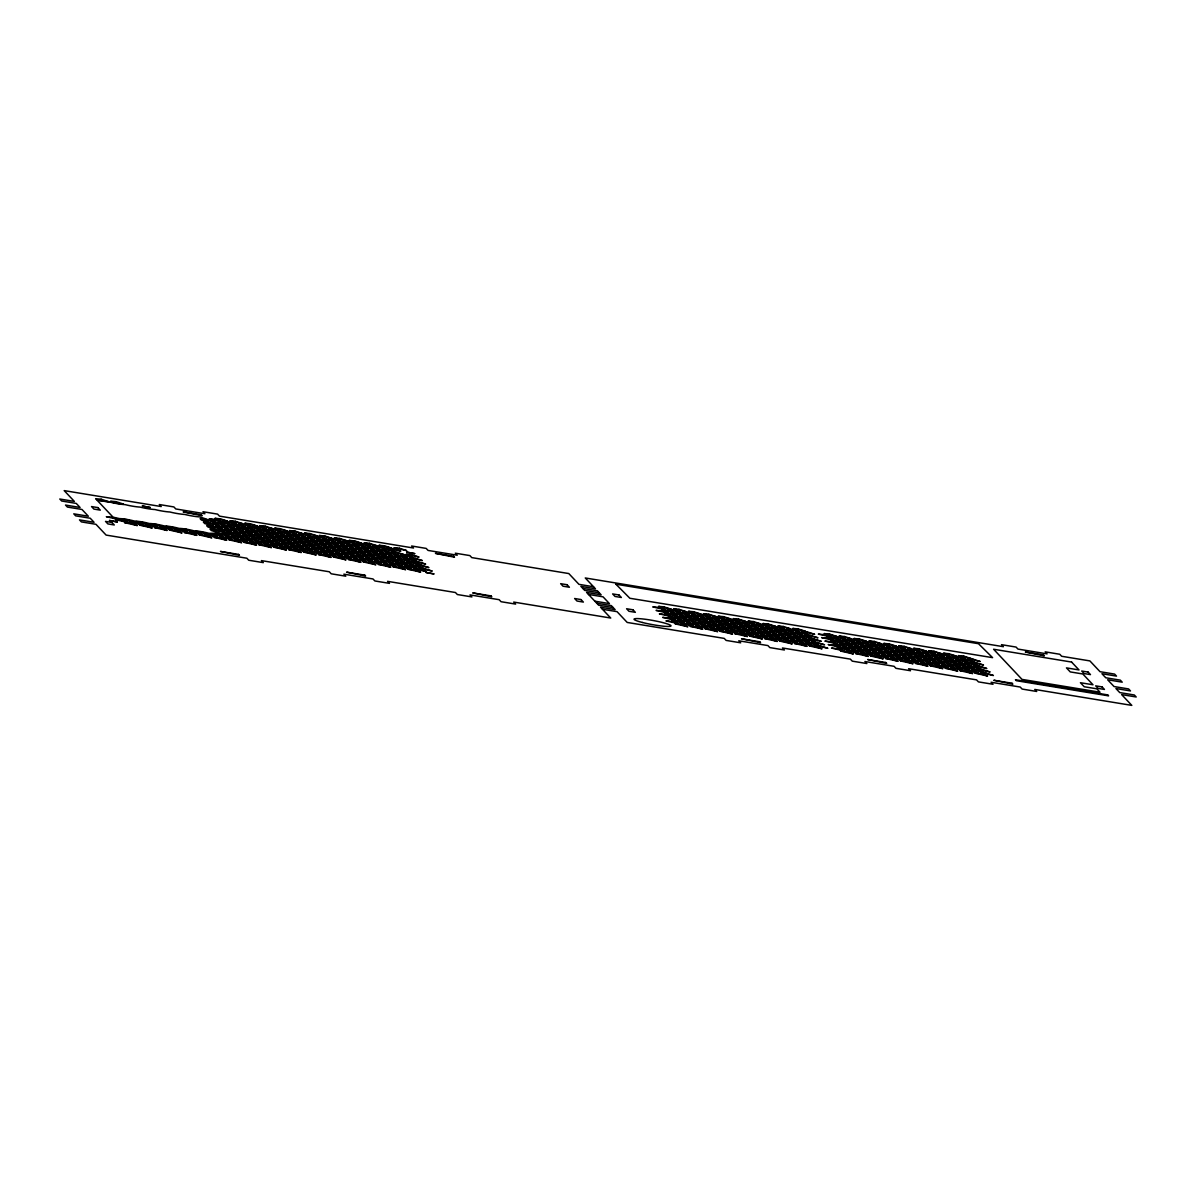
<?xml version="1.0" encoding="UTF-8"?>
<svg xmlns="http://www.w3.org/2000/svg" width="1196" height="1196" viewBox="0 0 1196 1196"><rect width="100%" height="100%" fill="white"/><g stroke="black" fill="none" stroke-linecap="round" stroke-linejoin="round"><path stroke-width="1.5" d="M593.545 586.743L578.969 584.351L568.803 573.557L471.777 557.605L469.879 555.587L455.317 553.195L457.216 555.213L428.078 550.429L426.18 548.411L411.618 546.004L413.517 548.022L219.481 516.134L217.567 514.116L203.006 511.724L204.905 513.742L175.782 508.958L173.883 506.94L159.307 504.533L161.221 506.551L64.195 490.614L74.361 501.408L59.8 499.016L61.699 501.019L76.26 503.426L80.072 507.463L65.511 505.056L67.41 507.074L81.971 509.466L88.34 516.224L73.778 513.832L75.677 515.85L90.238 518.242L94.05 522.278L79.489 519.886L81.388 521.905L95.949 524.297L106.115 535.09L246.839 558.218L248.738 560.236L263.299 562.628L261.401 560.61L329.304 571.778L331.202 573.796L345.764 576.188L343.865 574.17L372.988 578.954L374.901 580.972L389.462 583.364L387.564 581.346L455.452 592.513L457.35 594.532L471.912 596.924L470.013 594.905L499.151 599.689L501.049 601.708L515.611 604.1L513.712 602.081L610.737 618.033L600.556 607.239L615.118 609.631L611.32 605.61L596.759 603.203M582.781 588.387L597.342 590.779L601.14 594.816L586.578 592.409L598.658 605.221L613.219 607.613M599.241 592.797L584.68 590.39L580.882 586.369L595.444 588.761L585.263 577.967L1003.399 646.692L1001.5 644.674L1016.062 647.066L1017.975 649.084L1047.098 653.868L1045.199 651.85L1059.761 654.257L1061.659 656.275L1089.885 660.91L1100.051 671.704L1114.612 674.096L1116.511 676.114L1101.95 673.722L1105.762 677.758L1120.323 680.15L1122.222 682.169L1107.66 679.777L1114.029 686.534L1128.59 688.926L1130.489 690.944L1115.928 688.537L1119.74 692.574L1134.301 694.981L1136.2 696.984L1121.639 694.592L1131.805 705.386L1034.779 689.449L1036.693 691.467L1022.117 689.06L1020.218 687.042L991.095 682.258L992.994 684.276L978.433 681.884L976.519 679.866L908.631 668.714L910.53 670.732L895.968 668.325L894.07 666.307L864.932 661.523L866.846 663.541L852.27 661.149L850.371 659.131L782.483 647.978L784.382 649.996L769.82 647.589L767.922 645.571L738.784 640.787L740.683 642.805L726.122 640.413L724.223 638.395L627.197 622.443L617.031 611.649L602.455 609.257M588.477 594.427L603.053 596.834L609.422 603.591L594.861 601.184M109.509 520.469L117.298 521.979L109.509 520.469M142.384 505.998L150.188 507.523L142.384 505.998M426.06 572.48L433.849 573.916L426.06 572.48M406.894 552.148L414.698 553.613L406.894 552.148M615.91 584.201L629.858 598.269L992.59 657.65L978.478 643.702L615.91 584.201M101.167 499.21L95.665 498.717L96.562 499.659A9.329 1.046 10.3 0 0 108.477 501.617L101.167 499.21M116.072 501.662L110.57 501.169L111.467 502.111A9.329 1.046 10.3 0 0 123.382 504.069L116.072 501.662M110.271 502.185L97.16 500.302L113.022 517.135L119.436 518.601A9.822 1.091 10.3 0 1 134.341 521.052A9.822 1.091 10.3 0 1 149.261 523.504A9.822 1.091 10.3 0 1 164.166 525.941A9.822 1.091 10.3 0 1 179.071 528.393A9.822 1.091 10.3 0 1 193.976 530.845A9.822 1.091 10.3 0 1 208.896 533.296L220.214 533.281L211.288 530.501L210.018 529.155L216.91 529.783L207.999 527.017L206.729 525.657L213.621 526.285L204.71 523.519L203.425 522.159L210.332 522.802L201.406 520.021L200.136 518.675L207.028 519.303L199.717 516.896A11.437 1.271 10.3 0 1 184.812 514.444A11.437 1.271 10.3 0 1 169.907 511.993A11.437 1.271 10.3 0 1 155.002 509.541A11.437 1.271 10.3 0 1 140.082 507.089A11.437 1.271 10.3 0 1 125.176 504.637A11.437 1.271 10.3 0 1 110.271 502.185M220.438 518.825L214.936 518.317L227.748 521.232L220.438 518.825M214.637 519.348L209.121 518.84L221.933 521.755L214.637 519.348M235.343 521.277L229.841 520.768L242.653 523.684L235.343 521.277M208.822 519.856L203.32 519.363L216.132 522.278L208.822 519.856M229.542 521.785L224.026 521.292L236.853 524.207L229.542 521.785M250.263 523.713L244.746 523.22L257.559 526.135L250.263 523.713M223.727 522.308L218.225 521.815L231.037 524.73L223.727 522.308M244.447 524.237L238.946 523.743L251.758 526.659L244.447 524.237M265.168 526.165L259.652 525.672L272.479 528.587L265.168 526.165M217.926 522.831L212.41 522.338L225.237 525.238L217.926 522.831M238.647 524.76L233.13 524.267L245.942 527.167L238.647 524.76M259.353 526.689L253.851 526.195L266.663 529.095L259.353 526.689M280.073 528.617L274.572 528.124L287.384 531.024L280.073 528.617M212.126 523.355L206.609 522.861L219.421 525.762L212.126 523.355M232.831 525.283L227.33 524.79L240.142 527.69L232.831 525.283M253.552 527.212L248.035 526.718L260.863 529.619L253.552 527.212M274.273 529.14L268.756 528.647L281.568 531.547L274.273 529.14M294.978 531.069L289.477 530.576L302.289 533.476L294.978 531.069M227.031 525.806L221.514 525.313L234.341 528.213L227.031 525.806M247.751 527.735L242.235 527.242L255.047 530.142L247.751 527.735M268.457 529.664L262.956 529.17L275.768 532.071L268.457 529.664M289.178 531.592L283.661 531.084L296.488 533.999L289.178 531.592M309.899 533.521L304.382 533.012L317.194 535.928L309.899 533.521M221.215 526.33L215.714 525.821L228.526 528.737L221.215 526.33M241.936 528.258L236.434 527.75L249.246 530.665L241.936 528.258M262.657 530.187L257.14 529.679L269.967 532.594L262.657 530.187M283.362 532.115L277.861 531.607L290.673 534.522L283.362 532.115M304.083 534.044L298.581 533.536L311.394 536.451L304.083 534.044M324.804 535.972L319.287 535.464L332.114 538.379L324.804 535.972M111.826 517.21L106.324 516.702L119.137 519.617L111.826 517.21M215.415 526.853L209.898 526.345L222.725 529.26L215.415 526.853M236.135 528.782L230.619 528.273L243.431 531.188L236.135 528.782M256.841 530.71L251.339 530.202L264.152 533.117L256.841 530.71M277.562 532.639L272.045 532.13L284.872 535.046L277.562 532.639M298.282 534.567L292.766 534.059L305.578 536.974L298.282 534.567M318.988 536.496L313.487 535.987L326.299 538.903L318.988 536.496M339.709 538.424L334.207 537.916L347.019 540.831L339.709 538.424M126.746 519.662L121.23 519.154L134.042 522.069L126.746 519.662M230.32 529.305L224.818 528.796L237.63 531.712L230.32 529.305M251.04 531.233L245.524 530.725L258.351 533.64L251.04 531.233M271.761 533.162L266.245 532.654L279.057 535.569L271.761 533.162M292.467 535.09L286.965 534.582L299.777 537.497L292.467 535.09M313.188 537.019L307.671 536.511L320.498 539.426L313.188 537.019M333.908 538.947L328.392 538.439L341.204 541.354L333.908 538.947M354.614 540.876L349.112 540.368L361.925 543.283L354.614 540.876M120.931 520.185L115.429 519.677L128.241 522.592L120.931 520.185M141.651 522.114L136.135 521.606L148.962 524.521L141.651 522.114M224.519 529.828L219.003 529.32L231.83 532.235L224.519 529.828M245.225 531.757L239.723 531.248L252.535 534.163L245.225 531.757M265.946 533.685L260.444 533.177L273.256 536.092L265.946 533.685M286.666 535.614L281.15 535.105L293.977 538.021L286.666 535.614M307.387 537.542L301.87 537.034L314.683 539.949L307.387 537.542M328.093 539.471L322.591 538.962L335.403 541.878L328.093 539.471M348.813 541.399L343.297 540.891L356.124 543.806L348.813 541.399M369.534 543.328L364.018 542.82L376.83 545.735L369.534 543.328M135.851 522.637L130.334 522.129L143.146 525.044L135.851 522.637M156.556 524.566L151.055 524.057L163.867 526.973L156.556 524.566M218.704 530.351L213.202 529.843L226.014 532.758L218.704 530.351M239.424 532.28L233.908 531.772L246.735 534.687L239.424 532.28M260.145 534.208L254.628 533.7L267.441 536.615L260.145 534.208M280.851 536.137L275.349 535.629L288.161 538.544L280.851 536.137M301.571 538.065L296.07 537.557L308.882 540.472L301.571 538.065M322.292 539.994L316.776 539.486L329.603 542.401L322.292 539.994M342.998 541.923L337.496 541.414L350.308 544.33L342.998 541.923M363.719 543.851L358.217 543.343L371.029 546.258L363.719 543.851M384.439 545.78L378.923 545.271L391.75 548.187L384.439 545.78M130.035 523.16L124.534 522.652L137.346 525.567L130.035 523.16M150.756 525.089L145.239 524.581L158.066 527.496L150.756 525.089M171.462 527.017L165.96 526.509L178.772 529.424L171.462 527.017M233.624 532.803L228.107 532.295L240.919 535.21L233.624 532.803M254.329 534.732L248.828 534.223L261.64 537.139L254.329 534.732M275.05 536.66L269.534 536.152L282.361 539.067L275.05 536.66M295.771 538.589L290.254 538.08L303.066 540.996L295.771 538.589M316.477 540.517L310.975 540.009L323.787 542.924L316.477 540.517M337.197 542.446L331.681 541.938L344.508 544.853L337.197 542.446M357.918 544.374L352.401 543.866L365.214 546.781L357.918 544.374M378.624 546.303L373.122 545.795L385.934 548.71L378.624 546.303M399.404 548.231L393.903 547.738L406.715 550.638L399.404 548.231M144.94 525.612L139.439 525.104L152.251 528.019L144.94 525.612M165.661 527.541L160.144 527.032L172.972 529.948L165.661 527.541M186.382 529.469L180.865 528.961L193.692 531.876L186.382 529.469M227.808 533.326L222.306 532.818L235.119 535.733L227.808 533.326M248.529 535.255L243.012 534.747L255.839 537.662L248.529 535.255M269.25 537.183L263.733 536.675L276.545 539.59L269.25 537.183M289.955 539.112L284.454 538.604L297.266 541.519L289.955 539.112M310.676 541.04L305.159 540.532L317.986 543.447L310.676 541.04M331.397 542.969L325.88 542.461L338.692 545.376L331.397 542.969M352.102 544.898L346.601 544.389L359.413 547.305L352.102 544.898M372.823 546.826L367.307 546.318L380.134 549.233L372.823 546.826M393.544 548.755L388.027 548.246L400.839 551.162L393.544 548.755M159.86 528.064L154.344 527.556L167.156 530.471L159.86 528.064M180.566 529.992L175.065 529.484L187.877 532.399L180.566 529.992M201.287 531.921L195.77 531.413L208.597 534.328L201.287 531.921M222.008 533.85L216.491 533.341L229.303 536.257L222.008 533.85M242.713 535.778L237.212 535.27L250.024 538.185L242.713 535.778M263.434 537.707L257.932 537.198L270.745 540.114L263.434 537.707M284.155 539.635L278.638 539.127L291.465 542.042L284.155 539.635M304.86 541.564L299.359 541.055L312.171 543.971L304.86 541.564M325.581 543.492L320.079 542.984L332.892 545.899L325.581 543.492M346.302 545.421L340.785 544.913L353.612 547.828L346.302 545.421M367.023 547.334L361.506 546.841L374.318 549.756L367.023 547.334M387.728 549.263L382.227 548.77L395.039 551.685L387.728 549.263M174.766 530.516L169.249 530.007L182.076 532.923L174.766 530.516M195.486 532.444L189.97 531.936L202.782 534.851L195.486 532.444M216.192 534.373L210.69 533.865L223.503 536.78L216.192 534.373M236.913 536.301L231.396 535.793L244.223 538.708L236.913 536.301M257.633 538.23L252.117 537.722L264.929 540.637L257.633 538.23M278.339 540.158L272.838 539.65L285.65 542.565L278.339 540.158M299.06 542.072L293.543 541.579L306.37 544.494L299.06 542.072M319.781 544.001L314.264 543.507L327.076 546.423L319.781 544.001M340.486 545.929L334.985 545.436L347.797 548.351L340.486 545.929M361.207 547.858L355.705 547.364L368.518 550.28L361.207 547.858M381.928 549.786L376.411 549.293L389.238 552.208L381.928 549.786M189.671 532.968L184.169 532.459L196.981 535.374L189.671 532.968M210.391 534.881L204.875 534.388L217.702 537.303L210.391 534.881M231.112 536.81L225.596 536.316L238.408 539.232L231.112 536.81M251.818 538.738L246.316 538.245L259.128 541.16L251.818 538.738M272.539 540.667L267.022 540.173L279.849 543.089L272.539 540.667M293.259 542.595L287.743 542.102L300.555 545.017L293.259 542.595M313.965 544.524L308.463 544.03L321.276 546.946L313.965 544.524M334.686 546.452L329.169 545.959L341.996 548.874L334.686 546.452M355.406 548.381L349.89 547.888L362.702 550.803L355.406 548.381M376.112 550.31L370.611 549.816L383.423 552.731L376.112 550.31M396.833 552.238L391.316 551.745L404.143 554.645L396.833 552.238M204.576 535.404L199.074 534.911L211.886 537.826L204.576 535.404M225.297 537.333L219.795 536.84L232.607 539.755L225.297 537.333M246.017 539.261L240.501 538.768L253.328 541.683L246.017 539.261M266.723 541.19L261.221 540.697L274.034 543.612L266.723 541.19M287.444 543.119L281.942 542.625L294.754 545.54L287.444 543.119M308.164 545.047L302.648 544.554L315.475 547.454L308.164 545.047M328.885 546.976L323.369 546.482L336.181 549.383L328.885 546.976M349.591 548.904L344.089 548.411L356.901 551.311L349.591 548.904M370.312 550.833L364.795 550.339L377.622 553.24L370.312 550.833M391.032 552.761L385.516 552.268L398.328 555.168L391.032 552.761M411.738 554.69L406.236 554.197L419.049 557.097L411.738 554.69M219.496 537.856L213.979 537.363L226.791 540.278L219.496 537.856M240.202 539.785L234.7 539.291L247.512 542.192L240.202 539.785M260.922 541.713L255.406 541.22L268.233 544.12L260.922 541.713M281.643 543.642L276.127 543.148L288.939 546.049L281.643 543.642M302.349 545.57L296.847 545.077L309.659 547.977L302.349 545.57M323.07 547.499L317.568 547.006L330.38 549.906L323.07 547.499M343.79 549.427L338.274 548.934L351.101 551.834L343.79 549.427M364.496 551.356L358.994 550.863L371.807 553.763L364.496 551.356M385.217 553.285L379.715 552.791L392.527 555.692L385.217 553.285M405.937 555.213L400.421 554.72L413.248 557.62L405.937 555.213M234.401 540.308L228.885 539.815L241.712 542.715L234.401 540.308M255.122 542.236L249.605 541.743L262.417 544.643L255.122 542.236M275.828 544.165L270.326 543.672L283.138 546.572L275.828 544.165M296.548 546.094L291.032 545.6L303.859 548.501L296.548 546.094M317.269 548.022L311.752 547.529L324.565 550.429L317.269 548.022M337.975 549.951L332.473 549.457L345.285 552.358L337.975 549.951M358.695 551.879L353.179 551.386L366.006 554.286L358.695 551.879M379.416 553.808L373.9 553.314L386.712 556.215L379.416 553.808M400.122 555.736L394.62 555.228L407.432 558.143L400.122 555.736M249.306 542.76L243.805 542.266L256.617 545.167L249.306 542.76M270.027 544.688L264.51 544.195L277.337 547.095L270.027 544.688M290.748 546.617L285.231 546.124L298.043 549.024L290.748 546.617M311.453 548.545L305.952 548.037L318.764 550.952L311.453 548.545M332.174 550.474L326.658 549.966L339.485 552.881L332.174 550.474M352.895 552.403L347.378 551.894L360.19 554.809L352.895 552.403M373.601 554.331L368.099 553.823L380.911 556.738L373.601 554.331M394.321 556.26L388.805 555.751L401.632 558.667L394.321 556.26M415.042 558.188L409.525 557.68L422.338 560.595L415.042 558.188M264.211 545.212L258.71 544.703L271.522 547.619L264.211 545.212M284.932 547.14L279.43 546.632L292.243 549.547L284.932 547.14M305.653 549.069L300.136 548.56L312.963 551.476L305.653 549.069M326.359 550.997L320.857 550.489L333.669 553.404L326.359 550.997M347.079 552.926L341.578 552.417L354.39 555.333L347.079 552.926M367.8 554.854L362.283 554.346L375.11 557.261L367.8 554.854M388.521 556.783L383.004 556.275L395.816 559.19L388.521 556.783M409.226 558.711L403.725 558.203L416.537 561.118L409.226 558.711M279.131 547.663L273.615 547.155L286.427 550.07L279.131 547.663M299.837 549.592L294.336 549.084L307.148 551.999L299.837 549.592M320.558 551.52L315.041 551.012L327.868 553.927L320.558 551.52M341.279 553.449L335.762 552.941L348.574 555.856L341.279 553.449M361.984 555.378L356.483 554.869L369.295 557.785L361.984 555.378M382.705 557.306L377.203 556.798L390.016 559.713L382.705 557.306M403.426 559.235L397.909 558.726L410.736 561.642L403.426 559.235M294.037 550.115L288.52 549.607L301.347 552.522L294.037 550.115M314.757 552.044L309.241 551.535L322.053 554.451L314.757 552.044M335.463 553.972L329.961 553.464L342.774 556.379L335.463 553.972M356.184 555.901L350.667 555.393L363.494 558.308L356.184 555.901M376.904 557.829L371.388 557.321L384.2 560.236L376.904 557.829M397.61 559.758L392.109 559.25L404.921 562.165L397.61 559.758M418.331 561.686L412.814 561.178L425.641 564.093L418.331 561.686M308.942 552.567L303.44 552.059L316.252 554.974L308.942 552.567M329.662 554.495L324.146 553.987L336.973 556.902L329.662 554.495M350.383 556.424L344.867 555.916L357.679 558.831L350.383 556.424M371.089 558.353L365.587 557.844L378.399 560.76L371.089 558.353M391.81 560.281L386.293 559.773L399.12 562.688L391.81 560.281M412.53 562.21L407.014 561.701L419.826 564.617L412.53 562.21M323.847 555.019L318.345 554.51L331.157 557.426L323.847 555.019M344.568 556.947L339.066 556.439L351.878 559.354L344.568 556.947M365.288 558.876L359.772 558.368L372.599 561.283L365.288 558.876M385.994 560.804L380.492 560.296L393.305 563.211L385.994 560.804M406.715 562.733L401.213 562.225L414.025 565.14L406.715 562.733M338.767 557.471L333.25 556.962L346.063 559.878L338.767 557.471M359.473 559.399L353.971 558.891L366.783 561.806L359.473 559.399M380.193 561.328L374.677 560.819L387.504 563.735L380.193 561.328M400.914 563.256L395.398 562.748L408.21 565.663L400.914 563.256M421.62 565.185L416.118 564.676L428.93 567.592L421.62 565.185M353.672 559.922L348.156 559.414L360.983 562.329L353.672 559.922M374.393 561.851L368.876 561.343L381.688 564.258L374.393 561.851M395.099 563.779L389.597 563.271L402.409 566.186L395.099 563.779M415.819 565.708L410.303 565.2L423.13 568.115L415.819 565.708M368.577 562.374L363.076 561.866L375.888 564.781L368.577 562.374M389.298 564.303L383.781 563.794L396.609 566.71L389.298 564.303M410.019 566.216L404.502 565.723L417.314 568.638L410.019 566.216M383.482 564.811L377.981 564.318L390.793 567.233L383.482 564.811M404.203 566.74L398.702 566.246L411.514 569.161L404.203 566.74M424.924 568.668L419.407 568.175L432.234 571.09L424.924 568.668M398.403 567.263L392.886 566.769L405.698 569.685L398.403 567.263M419.108 569.191L413.607 568.698L426.419 571.613L419.108 569.191M413.308 569.715L407.791 569.221L420.618 572.122L413.308 569.715M664.094 606.88L658.577 606.372L671.405 609.287L664.094 606.88M658.278 607.389L652.777 606.895L665.589 609.811L658.278 607.389M678.999 609.317L673.483 608.824L686.31 611.739L678.999 609.317M673.199 609.84L667.682 609.347L680.494 612.262L673.199 609.84M693.904 611.769L688.403 611.276L701.215 614.191L693.904 611.769M667.383 610.364L661.881 609.87L674.694 612.786L667.383 610.364M688.104 612.292L682.587 611.799L695.414 614.699L688.104 612.292M708.824 614.221L703.308 613.727L716.12 616.628L708.824 614.221M661.582 610.887L656.066 610.394L668.878 613.294L661.582 610.887M682.288 612.815L676.787 612.322L689.599 615.222L682.288 612.815M703.009 614.744L697.507 614.251L710.319 617.151L703.009 614.744M723.73 616.673L718.213 616.179L731.04 619.08L723.73 616.673M676.488 613.339L670.971 612.845L683.798 615.746L676.488 613.339M697.208 615.267L691.692 614.774L704.504 617.674L697.208 615.267M717.914 617.196L712.412 616.702L725.225 619.603L717.914 617.196M738.635 619.124L733.118 618.631L745.945 621.531L738.635 619.124M670.672 613.862L665.17 613.354L677.983 616.269L670.672 613.862M691.393 615.791L685.891 615.282L698.703 618.197L691.393 615.791M712.113 617.719L706.597 617.211L719.424 620.126L712.113 617.719M732.834 619.648L727.317 619.139L740.13 622.055L732.834 619.648M753.54 621.576L748.038 621.068L760.85 623.983L753.54 621.576M664.871 614.385L659.355 613.877L672.182 616.792L664.871 614.385M685.592 616.314L680.076 615.805L692.903 618.721L685.592 616.314M706.298 618.242L700.796 617.734L713.608 620.649L706.298 618.242M727.019 620.171L721.517 619.663L734.329 622.578L727.019 620.171M747.739 622.099L742.223 621.591L755.05 624.506L747.739 622.099M768.46 624.028L762.943 623.52L775.755 626.435L768.46 624.028M679.777 616.837L674.275 616.329L687.087 619.244L679.777 616.837M700.497 618.766L694.981 618.257L707.808 621.173L700.497 618.766M721.218 620.694L715.701 620.186L728.514 623.101L721.218 620.694M741.924 622.623L736.422 622.114L749.234 625.03L741.924 622.623M762.644 624.551L757.143 624.043L769.955 626.958L762.644 624.551M783.365 626.48L777.848 625.971L790.676 628.887L783.365 626.48M673.976 617.36L668.459 616.852L681.286 619.767L673.976 617.36M694.697 619.289L689.18 618.78L701.992 621.696L694.697 619.289M715.402 621.217L709.901 620.709L722.713 623.624L715.402 621.217M736.123 623.146L730.606 622.638L743.434 625.553L736.123 623.146M756.844 625.074L751.327 624.566L764.139 627.481L756.844 625.074M777.55 627.003L772.048 626.495L784.86 629.41L777.55 627.003M798.27 628.932L792.754 628.423L805.581 631.339L798.27 628.932M668.16 617.884L662.659 617.375L675.471 620.29L668.16 617.884M688.881 619.812L683.379 619.304L696.192 622.219L688.881 619.812M709.602 621.741L704.085 621.232L716.912 624.148L709.602 621.741M730.322 623.669L724.806 623.161L737.618 626.076L730.322 623.669M751.028 625.598L745.527 625.089L758.339 628.005L751.028 625.598M771.749 627.526L766.232 627.018L779.059 629.933L771.749 627.526M792.47 629.455L786.953 628.947L799.765 631.862L792.47 629.455M683.08 620.335L677.564 619.827L690.376 622.742L683.08 620.335M703.786 622.264L698.285 621.756L711.097 624.671L703.786 622.264M724.507 624.192L719.005 623.684L731.817 626.599L724.507 624.192M745.228 626.121L739.711 625.613L752.538 628.528L745.228 626.121M765.933 628.05L760.432 627.541L773.244 630.456L765.933 628.05M786.654 629.978L781.152 629.47L793.965 632.385L786.654 629.978M807.375 631.907L801.858 631.398L814.685 634.314L807.375 631.907M829.635 634.089L824.119 633.581L836.931 636.496L829.635 634.089M677.265 620.859L671.763 620.35L684.575 623.265L677.265 620.859M697.986 622.787L692.469 622.279L705.296 625.194L697.986 622.787M718.706 624.716L713.19 624.207L726.002 627.123L718.706 624.716M739.412 626.644L733.91 626.136L746.723 629.051L739.412 626.644M760.133 628.573L754.616 628.064L767.443 630.98L760.133 628.573M780.853 630.501L775.337 629.993L788.149 632.908L780.853 630.501M801.559 632.43L796.058 631.922L808.87 634.837L801.559 632.43M823.82 634.613L818.318 634.104L831.13 637.02L823.82 634.613M844.54 636.541L839.024 636.033L851.851 638.948L844.54 636.541M671.464 621.382L665.948 620.874L678.775 623.789L671.464 621.382M692.17 623.31L686.668 622.802L699.481 625.717L692.17 623.31M712.891 625.239L707.389 624.731L720.201 627.646L712.891 625.239M733.611 627.167L728.095 626.659L740.922 629.574L733.611 627.167M754.332 629.096L748.816 628.588L761.628 631.503L754.332 629.096M775.038 631.025L769.536 630.516L782.348 633.432L775.038 631.025M795.759 632.953L790.242 632.445L803.069 635.36L795.759 632.953M838.725 637.049L833.223 636.556L846.035 639.471L838.725 637.049M859.446 638.978L853.944 638.485L866.756 641.4L859.446 638.978M686.369 623.834L680.853 623.325L693.68 626.241L686.369 623.834M707.09 625.762L701.574 625.254L714.386 628.169L707.09 625.762M727.796 627.691L722.294 627.182L735.106 630.098L727.796 627.691M748.517 629.619L743.015 629.111L755.827 632.026L748.517 629.619M769.237 631.533L763.721 631.04L776.548 633.955L769.237 631.533M789.958 633.461L784.441 632.968L797.254 635.883L789.958 633.461M810.664 635.39L805.162 634.897L817.974 637.812L810.664 635.39M832.924 637.573L827.408 637.079L840.235 639.995L832.924 637.573M853.645 639.501L848.128 639.008L860.941 641.923L853.645 639.501M874.351 641.43L868.849 640.936L881.661 643.852L874.351 641.43M680.569 624.357L675.052 623.849L687.864 626.764L680.569 624.357M701.275 626.27L695.773 625.777L708.585 628.692L701.275 626.27M721.995 628.199L716.479 627.706L729.306 630.621L721.995 628.199M742.716 630.128L737.199 629.634L750.012 632.549L742.716 630.128M763.422 632.056L757.92 631.563L770.732 634.478L763.422 632.056M784.142 633.985L778.641 633.491L791.453 636.407L784.142 633.985M804.863 635.913L799.347 635.42L812.174 638.335L804.863 635.913M827.124 638.096L821.607 637.603L834.419 640.503L827.124 638.096M847.829 640.024L842.328 639.531L855.14 642.431L847.829 640.024M868.55 641.953L863.034 641.46L875.861 644.36L868.55 641.953M889.271 643.882L883.754 643.388L896.566 646.289L889.271 643.882M695.474 626.794L689.957 626.3L702.785 629.216L695.474 626.794M716.195 628.722L710.678 628.229L723.49 631.144L716.195 628.722M736.9 630.651L731.399 630.157L744.211 633.073L736.9 630.651M757.621 632.579L752.105 632.086L764.932 635.001L757.621 632.579M778.342 634.508L772.825 634.015L785.637 636.93L778.342 634.508M799.048 636.436L793.546 635.943L806.358 638.843L799.048 636.436M842.029 640.548L836.512 640.054L849.339 642.955L842.029 640.548M862.75 642.476L857.233 641.983L870.045 644.883L862.75 642.476M883.455 644.405L877.954 643.911L890.766 646.812L883.455 644.405M904.176 646.333L898.659 645.84L911.487 648.74L904.176 646.333M710.379 629.245L704.878 628.752L717.69 631.652L710.379 629.245M731.1 631.174L725.583 630.681L738.41 633.581L731.1 631.174M751.806 633.103L746.304 632.609L759.116 635.51L751.806 633.103M772.526 635.031L767.025 634.538L779.837 637.438L772.526 635.031M793.247 636.96L787.73 636.466L800.558 639.367L793.247 636.96M813.968 638.888L808.451 638.395L821.263 641.295L813.968 638.888M836.213 641.071L830.712 640.578L843.524 643.478L836.213 641.071M856.934 643L851.432 642.506L864.245 645.406L856.934 643M877.655 644.928L872.138 644.435L884.965 647.335L877.655 644.928M898.36 646.857L892.859 646.348L905.671 649.264L898.36 646.857M919.081 648.785L913.58 648.277L926.392 651.192L919.081 648.785M725.284 631.697L719.783 631.204L732.595 634.104L725.284 631.697M746.005 633.626L740.503 633.133L753.316 636.033L746.005 633.626M766.726 635.554L761.209 635.061L774.036 637.961L766.726 635.554M787.431 637.483L781.93 636.99L794.742 639.89L787.431 637.483M808.152 639.412L802.651 638.918L815.463 641.818L808.152 639.412M830.413 641.594L824.896 641.086L837.723 644.001L830.413 641.594M851.133 643.523L845.617 643.014L858.429 645.93L851.133 643.523M871.839 645.451L866.338 644.943L879.15 647.858L871.839 645.451M892.56 647.38L887.043 646.872L899.87 649.787L892.56 647.38M913.281 649.308L907.764 648.8L920.576 651.715L913.281 649.308M933.986 651.237L928.485 650.729L941.297 653.644L933.986 651.237M740.204 634.149L734.688 633.656L747.5 636.556L740.204 634.149M760.91 636.078L755.409 635.584L768.221 638.485L760.91 636.078M781.631 638.006L776.114 637.498L788.941 640.413L781.631 638.006M802.352 639.935L796.835 639.426L809.647 642.342L802.352 639.935M845.318 644.046L839.816 643.538L852.628 646.453L845.318 644.046M866.039 645.975L860.522 645.466L873.349 648.382L866.039 645.975M886.759 647.903L881.243 647.395L894.055 650.31L886.759 647.903M907.465 649.832L901.963 649.323L914.776 652.239L907.465 649.832M928.186 651.76L922.669 651.252L935.496 654.167L928.186 651.76M948.906 653.689L943.39 653.18L956.202 656.096L948.906 653.689M755.11 636.601L749.593 636.093L762.42 639.008L755.11 636.601M775.83 638.529L770.314 638.021L783.126 640.936L775.83 638.529M796.536 640.458L791.034 639.95L803.847 642.865L796.536 640.458M817.257 642.387L811.74 641.878L824.567 644.794L817.257 642.387M839.517 644.569L834.001 644.061L846.828 646.976L839.517 644.569M860.223 646.498L854.721 645.99L867.534 648.905L860.223 646.498M880.944 648.426L875.442 647.918L888.254 650.833L880.944 648.426M901.664 650.355L896.148 649.847L908.975 652.762L901.664 650.355M922.385 652.283L916.869 651.775L929.681 654.69L922.385 652.283M943.091 654.212L937.589 653.704L950.401 656.619L943.091 654.212M963.812 656.141L958.295 655.632L971.122 658.548L963.812 656.141M770.015 639.053L764.513 638.544L777.325 641.46L770.015 639.053M790.735 640.981L785.219 640.473L798.046 643.388L790.735 640.981M811.456 642.91L805.94 642.402L818.752 645.317L811.456 642.91M833.702 645.093L828.2 644.584L841.012 647.499L833.702 645.093M854.422 647.021L848.906 646.513L861.733 649.428L854.422 647.021M875.143 648.95L869.627 648.441L882.439 651.357L875.143 648.95M895.849 650.878L890.347 650.37L903.159 653.285L895.849 650.878M916.57 652.807L911.068 652.298L923.88 655.214L916.57 652.807M937.29 654.735L931.774 654.227L944.601 657.142L937.29 654.735M957.996 656.664L952.494 656.155L965.307 659.071L957.996 656.664M784.92 641.505L779.418 640.996L792.23 643.911L784.92 641.505M805.641 643.433L800.139 642.925L812.951 645.84L805.641 643.433M848.622 647.544L843.105 647.036L855.917 649.951L848.622 647.544M869.328 649.473L863.826 648.965L876.638 651.88L869.328 649.473M890.048 651.401L884.532 650.893L897.359 653.808L890.048 651.401M910.769 653.33L905.252 652.822L918.065 655.737L910.769 653.33M931.475 655.259L925.973 654.75L938.785 657.665L931.475 655.259M952.195 657.187L946.679 656.679L959.506 659.594L952.195 657.187M972.916 659.116L967.4 658.607L980.212 661.523L972.916 659.116M799.84 643.956L794.323 643.448L807.136 646.363L799.84 643.956M820.546 645.885L815.044 645.377L827.856 648.292L820.546 645.885M842.806 648.068L837.305 647.559L850.117 650.475L842.806 648.068M863.527 649.996L858.01 649.488L870.838 652.403L863.527 649.996M884.248 651.925L878.731 651.416L891.543 654.332L884.248 651.925M904.953 653.853L899.452 653.345L912.264 656.26L904.953 653.853M925.674 655.782L920.158 655.273L932.985 658.189L925.674 655.782M946.395 657.71L940.878 657.202L953.69 660.117L946.395 657.71M967.101 659.639L961.599 659.131L974.411 662.046L967.101 659.639M814.745 646.408L809.229 645.9L822.056 648.815L814.745 646.408M837.006 648.591L831.489 648.083L844.301 650.998L837.006 648.591M857.711 650.519L852.21 650.011L865.022 652.926L857.711 650.519M878.432 652.448L872.931 651.94L885.743 654.855L878.432 652.448M899.153 654.376L893.636 653.868L906.463 656.783L899.153 654.376M919.859 656.305L914.357 655.797L927.169 658.712L919.859 656.305M940.579 658.234L935.078 657.725L947.89 660.64L940.579 658.234M961.3 660.162L955.783 659.654L968.611 662.569L961.3 660.162M851.911 651.043L846.394 650.534L859.221 653.45L851.911 651.043M872.632 652.971L867.115 652.463L879.927 655.378L872.632 652.971M893.337 654.9L887.836 654.391L900.648 657.307L893.337 654.9M914.058 656.828L908.541 656.32L921.369 659.235L914.058 656.828M934.779 658.757L929.262 658.249L942.074 661.164L934.779 658.757M955.484 660.685L949.983 660.177L962.795 663.092L955.484 660.685M976.205 662.614L970.703 662.106L983.516 665.021L976.205 662.614M846.11 651.566L840.594 651.058L853.406 653.973L846.11 651.566M866.816 653.494L861.314 652.986L874.127 655.901L866.816 653.494M887.537 655.423L882.02 654.915L894.847 657.83L887.537 655.423M908.257 657.337L902.741 656.843L915.553 659.758L908.257 657.337M928.963 659.265L923.462 658.772L936.274 661.687L928.963 659.265M949.684 661.194L944.167 660.7L956.994 663.616L949.684 661.194M970.405 663.122L964.888 662.629L977.7 665.544L970.405 663.122M861.015 654.003L855.499 653.509L868.326 656.425L861.015 654.003M881.721 655.931L876.22 655.438L889.032 658.353L881.721 655.931M902.442 657.86L896.94 657.366L909.752 660.282L902.442 657.86M923.163 659.788L917.646 659.295L930.473 662.21L923.163 659.788M943.883 661.717L938.367 661.224L951.179 664.139L943.883 661.717M964.589 663.645L959.087 663.152L971.9 666.067L964.589 663.645M875.921 656.455L870.404 655.961L883.231 658.876L875.921 656.455M896.641 658.383L891.125 657.89L903.937 660.805L896.641 658.383M917.347 660.312L911.845 659.818L924.658 662.734L917.347 660.312M938.068 662.24L932.566 661.747L945.378 664.647L938.068 662.24M958.788 664.169L953.272 663.675L966.099 666.576L958.788 664.169M979.494 666.097L973.993 665.604L986.805 668.504L979.494 666.097M890.826 658.906L885.324 658.413L898.136 661.313L890.826 658.906M911.546 660.835L906.03 660.341L918.857 663.242L911.546 660.835M932.267 662.763L926.75 662.27L939.563 665.17L932.267 662.763M952.973 664.692L947.471 664.199L960.283 667.099L952.973 664.692M973.693 666.62L968.177 666.127L981.004 669.027L973.693 666.62M905.746 661.358L900.229 660.865L913.041 663.765L905.746 661.358M926.452 663.287L920.95 662.793L933.762 665.694L926.452 663.287M947.172 665.215L941.656 664.722L954.483 667.622L947.172 665.215M967.893 667.144L962.376 666.65L975.188 669.551L967.893 667.144M920.651 663.81L915.134 663.302L927.961 666.217L920.651 663.81M941.357 665.738L935.855 665.23L948.667 668.145L941.357 665.738M962.077 667.667L956.576 667.159L969.388 670.074L962.077 667.667M982.798 669.596L977.282 669.087L990.109 672.003L982.798 669.596M935.556 666.262L930.04 665.753L942.867 668.669L935.556 666.262M956.277 668.19L950.76 667.682L963.572 670.597L956.277 668.19M976.983 670.119L971.481 669.611L984.293 672.526L976.983 670.119M950.461 668.714L944.96 668.205L957.772 671.12L950.461 668.714M971.182 670.642L965.665 670.134L978.492 673.049L971.182 670.642M965.381 671.165L959.865 670.657L972.677 673.572L965.381 671.165M986.087 673.094L980.585 672.586L993.398 675.501L986.087 673.094M980.286 673.617L974.77 673.109L987.597 676.024L980.286 673.617M201.347 514.863L183.138 511.873L202.184 515.745L201.347 514.863M453.658 556.334L435.449 553.344L454.48 557.216L453.658 556.334M1043.54 654.989L1025.331 651.999L1044.377 655.871L1043.54 654.989M1071.586 662.061L993.607 649.249L1022.027 679.403L1100.006 692.215L1096.792 688.806L1084.234 686.743L1080.422 682.707L1092.995 684.77L1082.814 673.976L1070.256 671.913L1066.458 667.876L1079.016 669.939L1071.586 662.061M97.923 507.612L91.539 506.566L93.916 509.092L100.3 510.139L97.923 507.612M567.024 584.724L560.655 583.678L563.032 586.204L569.401 587.251L567.024 584.724M618.99 594.965L612.621 593.919L614.998 596.445L621.367 597.492L618.99 594.965M1088.106 672.077L1081.722 671.031L1084.099 673.557L1090.483 674.604L1088.106 672.077M111.901 522.443L105.517 521.396L107.894 523.923L114.278 524.969L111.901 522.443M581.002 599.555L574.633 598.508L577.01 601.035L583.379 602.081L581.002 599.555M632.968 609.796L626.599 608.749L628.976 611.276L635.345 612.322L632.968 609.796M1102.084 686.908L1095.7 685.861L1098.078 688.388L1104.461 689.434L1102.084 686.908M1107.69 694.891L1015.464 679.732L1016.361 680.688L1108.587 695.848L1107.69 694.891M238.647 554.421L220.438 551.431L239.469 555.303L238.647 554.421M364.795 575.156L346.586 572.166L365.632 576.038L364.795 575.156M490.943 595.892L472.749 592.902L491.78 596.774L490.943 595.892M759.714 641.774L741.52 638.784L760.551 642.656L759.714 641.774M885.877 662.509L867.668 659.519L886.699 663.391L885.877 662.509M1012.025 683.245L993.816 680.255L1012.863 684.127L1012.025 683.245M642.297 622.458A18.807 2.093 10.3 0 0 670.986 625.971A18.807 2.093 10.3 0 0 644.285 619.139A18.807 2.093 10.3 0 0 642.297 622.458"/></g></svg>
